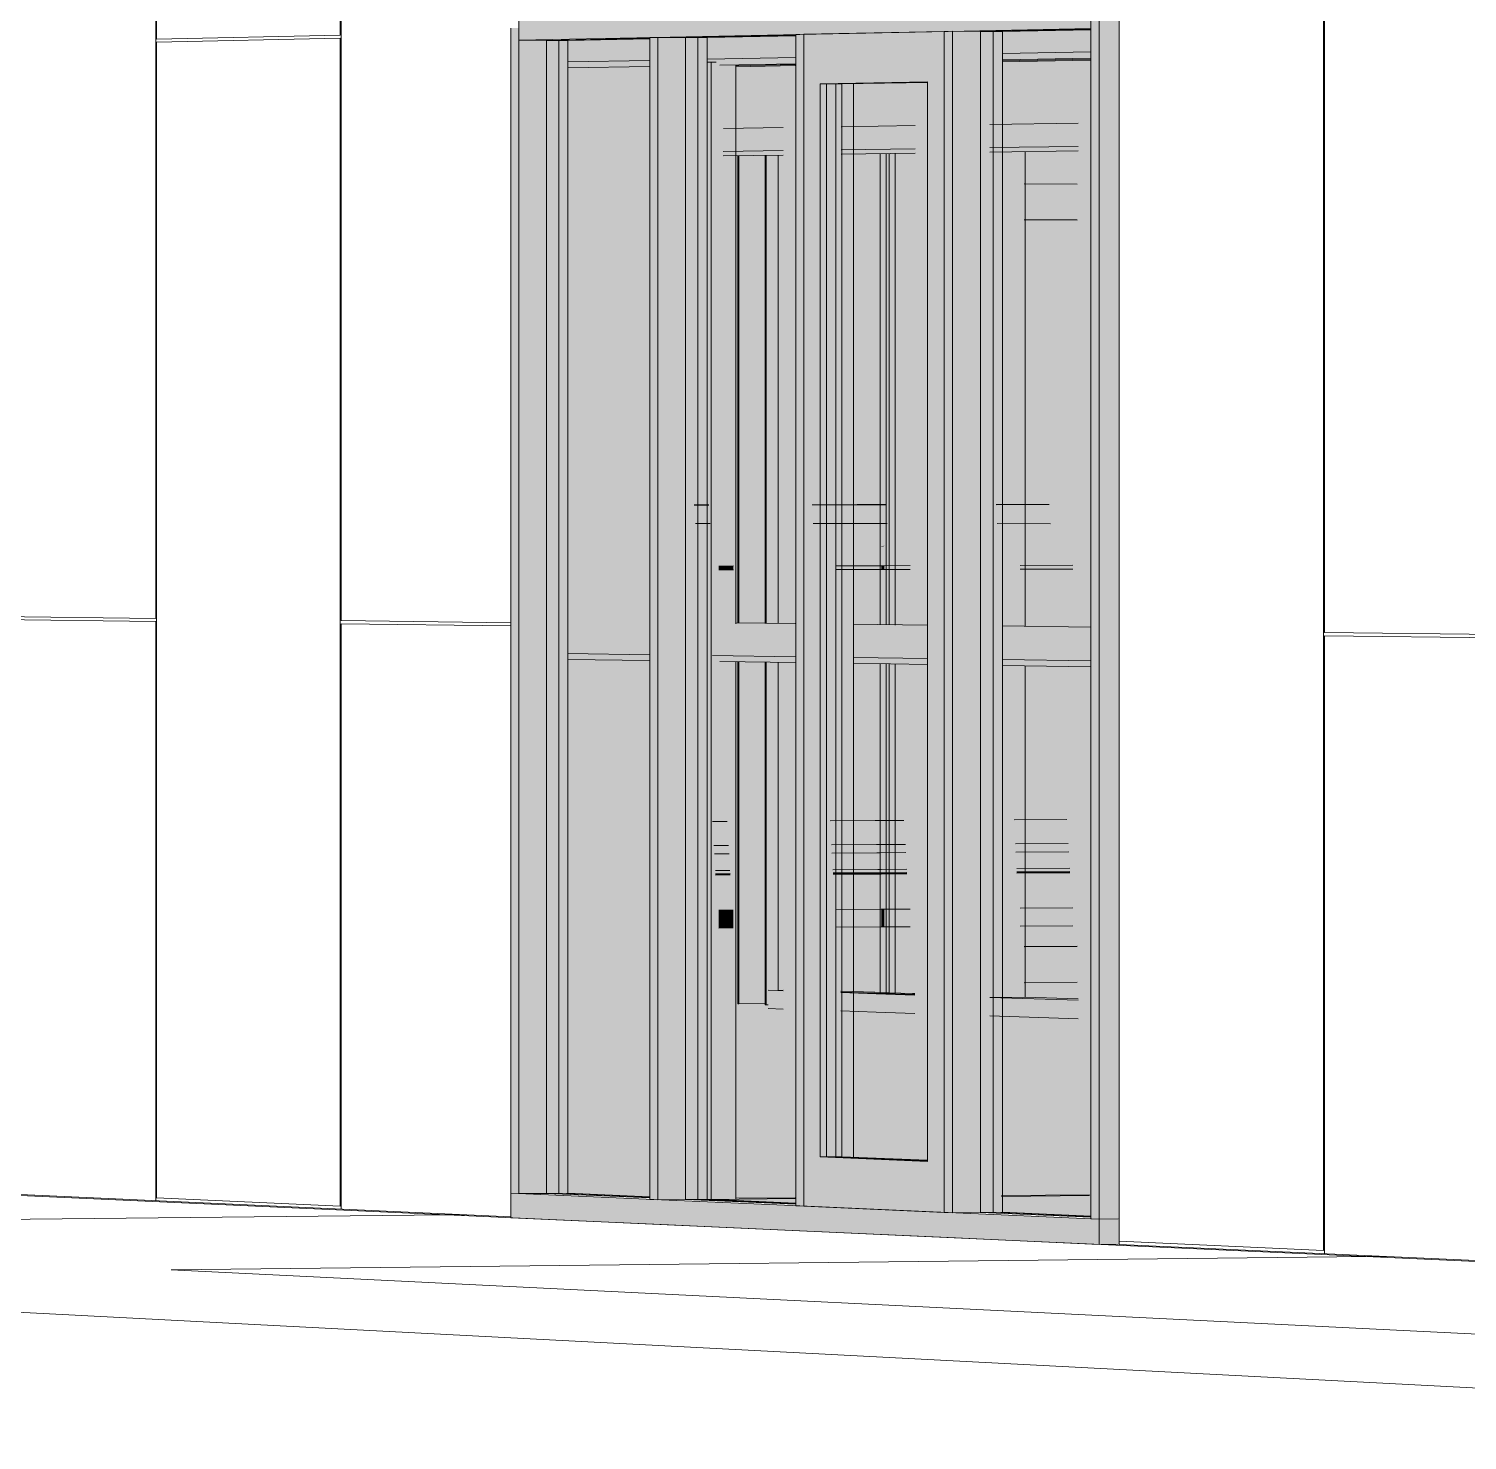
# Model space of a CAD drawing. Header units: inches. Extents: x 31213 to 31218, y -65 to 66.
# Drawn here: x 31214.625 to 31214.66324, y 65.97257 to 66.01009 of the extents above; entities that cross this region are included whole.
import ezdxf

# ---------------------------------------------------------------- set-up
doc = ezdxf.new("R2010")
doc.units = ezdxf.units.IN
doc.header["$MEASUREMENT"] = 0
for name, pattern in [('Center 1_4_', [0.53125, 0.25, -0.09375, 0.09375, -0.09375]), ('Hidden', [0.28125, 0.1875, -0.09375]), ('IMPORT-HIDDEN _3_', [2.109375, 1.40625, -0.703125])]:
    doc.linetypes.add(name, pattern=pattern)
for name, color, linetype, lineweight in [('A-DETL', 90, 'Continuous', 9), ('A-DOOR', 31, 'Continuous', 13), ('A-GLAZ-CURT', 52, 'Continuous', 9), ('A-GLAZ-CWMG', 51, 'Continuous', 9), ('A-PROP-SBCK', 71, 'Hidden', 50), ('A-WALL-PATT', 111, 'Continuous', 13), ('BMP', 80, 'Continuous', 9), ('C-BLDG-PADS', 91, 'Continuous', 9), ('C-TOPO', 7, 'Continuous', 9), ('Conc', 7, 'Continuous', 9), ('CONT-EX2', 240, 'IMPORT-HIDDEN _3_', 9), ('EOP-PR', 4, 'Continuous', 9), ('L-SITE-WALL', 31, 'Continuous', 13), ('PROP', 3, 'Center 1_4_', 9), ('S-BEAM', 12, 'Continuous', 9), ('S-COLS', 52, 'Continuous', 9)]:
    doc.layers.add(name, color=color, linetype=linetype, lineweight=lineweight)

# ---------------------------------------------------------------- blocks, each defined once
blk = doc.blocks.new('FP_42-Looking North West')
at = {"layer": 'A-WALL-PATT', "lineweight": 9}
for p, q in [((-3323.252429, 65.994415), (-3323.252429, 66.024799)), ((-3323.252404, 66.009814), (-3323.252404, 66.0248)), ((-3323.247528, 66.009917), (-3323.247528, 66.02506)), ((-3323.247503, 65.994356), (-3323.247503, 66.025061)), ((-3323.247528, 66.009917), (-3323.252404, 66.009814)), ((-3323.247528, 66.009837), (-3323.252404, 66.009735)), ((-3323.247528, 65.978794), (-3323.247528, 66.009837)), ((-3323.252404, 65.979015), (-3323.252404, 66.009735)), ((-3323.252429, 65.994415), (-3323.257204, 65.994472)), ((-3323.257204, 65.994393), (-3323.252429, 65.994335)), ((-3323.252429, 65.978936), (-3323.252429, 65.994335)), ((-3323.242987, 65.994301), (-3323.247503, 65.994356)), ((-3323.247503, 65.994275), (-3323.242987, 65.99422)), ((-3323.247503, 65.978713), (-3323.247503, 65.994275)), ((-3323.252404, 65.979015), (-3323.247528, 65.978794))]:
    blk.add_line(p, q, dxfattribs=at)
blk = doc.blocks.new('FP_43-Looking North West')
at = {"layer": 'A-WALL-PATT', "lineweight": 9}
for p, q in [((-3323.22136, 65.994042), (-3323.22136, 66.026456)), ((-3323.221388, 65.977614), (-3323.221388, 66.010384)), ((-3323.215807, 65.993975), (-3323.22136, 65.994042)), ((-3323.22136, 65.993956), (-3323.215807, 65.993889)), ((-3323.22136, 65.977528), (-3323.22136, 65.993956)), ((-3323.226818, 65.97786), (-3323.221388, 65.977614))]:
    blk.add_line(p, q, dxfattribs=at)

msp = doc.modelspace()

# ---------------------------------------------------------------- hatches: boundary and pattern name
at = {"layer": 'A-DOOR'}
h = msp.add_hatch(color=256, dxfattribs=at)
h.paths.add_polyline_path([(31214.649333, 65.978626), (31214.649333, 66.010019), (31214.645604, 66.009942), (31214.645604, 65.97879), (31214.646414, 65.978755)], flags=0)
h.paths.add_polyline_path([(31214.648894, 65.97998), (31214.646038, 65.980098), (31214.646038, 66.008624), (31214.648894, 66.008675), (31214.648894, 65.981243)], flags=0)
at = {"layer": 'A-DOOR', "transparency": 33554496}
msp.add_hatch(color=256, dxfattribs=at).paths.add_polyline_path([(31214.648893, 65.979989), (31214.648892, 66.008672), (31214.646203, 66.008624), (31214.646203, 65.9801), (31214.648891, 65.979989)], flags=0)
at = {"layer": 'A-DOOR'}
for points in [[(31214.646038, 65.980098), (31214.646203, 65.980104), (31214.646203, 66.008624), (31214.646038, 66.008622), (31214.646038, 65.980104)], [(31214.646203, 65.9801), (31214.646615, 65.980104), (31214.646615, 66.008622), (31214.646203, 66.008622), (31214.646203, 65.980104)]]:
    msp.add_hatch(color=256, dxfattribs=at).paths.add_polyline_path(points, flags=0)
h = msp.add_hatch(color=256, dxfattribs=at)
h.paths.add_polyline_path([(31214.651461, 65.98473), (31214.652868, 65.984741), (31214.652868, 65.985695), (31214.651461, 65.985685), (31214.651461, 65.984898)], flags=0)
h.paths.add_polyline_path([(31214.652868, 66.005007), (31214.652868, 66.005961), (31214.651461, 66.005965), (31214.651461, 66.00501)], flags=0)
at = {"layer": 'A-DOOR', "transparency": 33554496}
h = msp.add_hatch(color=256, dxfattribs=at)
h.paths.add_polyline_path([(31214.651461, 65.985686), (31214.652868, 65.985696), (31214.652868, 65.993125), (31214.651461, 65.993145), (31214.651461, 65.9901)], flags=0)
h.paths.add_polyline_path([(31214.652868, 65.99418), (31214.652868, 66.005006), (31214.651461, 66.00501), (31214.651461, 65.994197)], flags=0)
at = {"layer": 'A-GLAZ-CURT', "transparency": 33554458}
for points in [[(31214.641504, 65.979011), (31214.641504, 66.009839), (31214.63876, 66.009782), (31214.63876, 65.979131)], [(31214.645385, 65.97884), (31214.645385, 66.009919), (31214.642457, 66.009858), (31214.642457, 65.978969), (31214.642522, 65.978966)], [(31214.65323, 65.978496), (31214.65323, 66.01008), (31214.6503, 66.01002), (31214.6503, 65.978624), (31214.650368, 65.978621)]]:
    msp.add_hatch(color=256, dxfattribs=at).paths.add_polyline_path(points, flags=0)
h = msp.add_hatch(color=256, dxfattribs=at)
h.paths.add_polyline_path([(31214.647629, 65.98444), (31214.647629, 65.9932), (31214.64659, 65.993215), (31214.64659, 65.984473)], flags=0)
h.paths.add_polyline_path([(31214.645049, 65.984522), (31214.645049, 65.993236), (31214.644918, 65.993238), (31214.644918, 65.984527)], flags=0)
h.paths.add_polyline_path([(31214.647629, 65.994243), (31214.647629, 66.006769), (31214.64659, 66.006754), (31214.64659, 65.994256)], flags=0)
h.paths.add_polyline_path([(31214.645049, 65.994274), (31214.645049, 66.006733), (31214.644918, 66.006731), (31214.644918, 65.994276)], flags=0)
h = msp.add_hatch(color=256, dxfattribs=at)
h.paths.add_polyline_path([(31214.647629, 65.98444), (31214.647871, 65.984443), (31214.647871, 65.993197), (31214.647629, 65.9932), (31214.647629, 65.984443)], flags=0)
h.paths.add_polyline_path([(31214.647871, 65.994241), (31214.647871, 66.006772), (31214.647629, 66.006769), (31214.647629, 65.994243), (31214.647788, 65.994242)], flags=0)
h = msp.add_hatch(color=256, dxfattribs=at)
h.paths.add_polyline_path([(31214.648556, 65.98441), (31214.648556, 65.993187), (31214.647789, 65.993198), (31214.647789, 65.984434)], flags=0)
h.paths.add_polyline_path([(31214.648556, 65.994232), (31214.648556, 66.006782), (31214.647789, 66.006771), (31214.647789, 65.994242)], flags=0)
h = msp.add_hatch(color=256, dxfattribs=at)
h.paths.add_polyline_path([(31214.650548, 65.984346), (31214.650775, 65.98435), (31214.650775, 65.993156), (31214.650548, 65.993159), (31214.650548, 65.98435)], flags=0)
h.paths.add_polyline_path([(31214.650775, 65.994206), (31214.650775, 66.006813), (31214.650548, 66.006782), (31214.650548, 65.994209)], flags=0)
at = {"layer": 'A-GLAZ-CWMG'}
for points in [[(31214.641612, 66.00986), (31214.645496, 66.00994), (31214.645496, 66.010603), (31214.641612, 66.010517)], [(31214.645496, 66.00994), (31214.649443, 66.010021), (31214.649443, 66.010689), (31214.645496, 66.010603)], [(31214.649443, 66.010021), (31214.653232, 66.010099), (31214.653232, 66.010773), (31214.649443, 66.010689)], [(31214.638027, 66.009786), (31214.641612, 66.00986), (31214.641612, 66.010517), (31214.638027, 66.010438)], [(31214.653455, 65.978445), (31214.653455, 66.010441), (31214.653232, 66.010436), (31214.653232, 65.978455)], [(31214.653455, 65.978445), (31214.653985, 65.97845), (31214.653985, 66.010438), (31214.653455, 66.010441), (31214.653455, 65.979537)], [(31214.638027, 65.979124), (31214.638027, 66.010112), (31214.637817, 66.010108), (31214.637817, 65.979133)], [(31214.641719, 65.978961), (31214.641719, 66.009862), (31214.641506, 66.009858), (31214.641506, 65.978971)], [(31214.641719, 65.978967), (31214.642457, 65.978979), (31214.642457, 66.009856), (31214.641719, 66.009853), (31214.641719, 65.978979)], [(31214.642457, 65.978975), (31214.64303, 65.978979), (31214.643017, 66.009855), (31214.642457, 66.009853), (31214.642457, 65.978979)], [(31214.645604, 65.97879), (31214.645604, 66.009942), (31214.645388, 66.009938), (31214.645388, 65.9788)], [(31214.649553, 65.978616), (31214.649553, 66.010024), (31214.649333, 66.010019), (31214.649333, 65.978626)], [(31214.649553, 65.978622), (31214.6503, 65.978635), (31214.6503, 66.010017), (31214.649553, 66.010015), (31214.649553, 65.978635)], [(31214.6503, 65.97863), (31214.650881, 65.978635), (31214.650881, 65.993323), (31214.6508, 65.993324), (31214.6508, 65.994145), (31214.650881, 65.994175), (31214.650881, 66.009432), (31214.6508, 66.00943), (31214.650771, 66.010015), (31214.6503, 66.010015), (31214.6503, 65.978635)], [(31214.638027, 65.979124), (31214.63876, 65.979133), (31214.63876, 66.009782), (31214.638027, 66.00978), (31214.638027, 65.979133)], [(31214.63876, 65.979133), (31214.639331, 65.979137), (31214.639317, 66.00978), (31214.63876, 66.00978), (31214.63876, 65.979535)], [(31214.643137, 65.97897), (31214.643137, 66.009201), (31214.64303, 66.009199), (31214.64303, 65.978975)], [(31214.646924, 65.980091), (31214.646924, 66.008627), (31214.646614, 66.008622), (31214.646614, 65.980103), (31214.64675, 65.980098)], [(31214.643339, 65.986188), (31214.643728, 65.98619), (31214.643728, 65.98666), (31214.643339, 65.986657)], [(31214.643339, 65.986606), (31214.643728, 65.986608), (31214.643728, 65.986647), (31214.643339, 65.986645)], [(31214.643339, 65.986206), (31214.643727, 65.986208), (31214.643727, 65.986487), (31214.643339, 65.986484)], [(31214.647659, 65.986217), (31214.647742, 65.986217), (31214.647742, 65.986686), (31214.647659, 65.986685), (31214.647659, 65.986594)], [(31214.647659, 65.986634), (31214.647742, 65.986634), (31214.647742, 65.986674), (31214.647659, 65.986673)], [(31214.647659, 65.986235), (31214.647742, 65.986235), (31214.647742, 65.986513), (31214.647659, 65.986513)], [(31214.64505, 65.984031), (31214.64505, 65.984515), (31214.644659, 65.984528), (31214.644659, 65.984044)], [(31214.647527, 65.983949), (31214.647527, 65.984436), (31214.64659, 65.984466), (31214.64659, 65.98398)], [(31214.648556, 65.983915), (31214.648556, 65.984402), (31214.647527, 65.984436), (31214.647527, 65.983949)], [(31214.652895, 65.983771), (31214.652895, 65.984263), (31214.650548, 65.984338), (31214.650548, 65.983849)], [(31214.641612, 65.978309), (31214.641612, 65.978966), (31214.637817, 65.979133), (31214.637817, 65.978481)], [(31214.645496, 65.978132), (31214.645496, 65.978795), (31214.641612, 65.978966), (31214.641612, 65.978309), (31214.642024, 65.97829)], [(31214.649443, 65.977953), (31214.649443, 65.978621), (31214.645496, 65.978795), (31214.645496, 65.978132), (31214.646414, 65.978091)], [(31214.653455, 65.977771), (31214.653455, 65.978445), (31214.649443, 65.978621), (31214.649443, 65.977953)], [(31214.653456, 65.977771), (31214.653985, 65.977777), (31214.653985, 65.97845), (31214.653455, 65.978445), (31214.653455, 65.977771)]]:
    msp.add_hatch(color=256, dxfattribs=at).paths.add_polyline_path(points, flags=0)
h = msp.add_hatch(color=256, dxfattribs=at)
h.paths.add_polyline_path([(31214.643137, 65.97897), (31214.643792, 65.978977), (31214.643792, 65.993264), (31214.643366, 65.99327), (31214.643137, 65.993429), (31214.643137, 65.979535)], flags=0)
h.paths.add_polyline_path([(31214.643137, 65.994268), (31214.643792, 65.994269), (31214.643792, 66.009132), (31214.643366, 66.009123), (31214.643276, 66.0092), (31214.643137, 66.009201), (31214.643137, 65.994412)], flags=0)
h = msp.add_hatch(color=256, dxfattribs=at)
h.paths.add_polyline_path([(31214.650548, 65.984343), (31214.651483, 65.98435), (31214.651483, 65.993146), (31214.650548, 65.993159), (31214.650548, 65.98435)], flags=0)
h.paths.add_polyline_path([(31214.651483, 65.994198), (31214.651483, 66.006823), (31214.650548, 66.006782), (31214.650548, 65.994209)], flags=0)
h = msp.add_hatch(color=256, dxfattribs=at)
h.paths.add_polyline_path([(31214.646462, 65.986227), (31214.647659, 65.986235), (31214.647659, 65.986513), (31214.646462, 65.986505)], flags=0)
h.paths.add_polyline_path([(31214.647742, 65.986235), (31214.648425, 65.98624), (31214.648425, 65.986518), (31214.647742, 65.986513)], flags=0)
h.paths.add_polyline_path([(31214.651349, 65.98626), (31214.652756, 65.986269), (31214.652756, 65.986546), (31214.651349, 65.986537)], flags=0)
h = msp.add_hatch(color=256, dxfattribs=at)
h.paths.add_polyline_path([(31214.646463, 65.986209), (31214.647659, 65.986217), (31214.647659, 65.986685), (31214.646463, 65.986678), (31214.646463, 65.986594)], flags=0)
h.paths.add_polyline_path([(31214.647742, 65.986217), (31214.648425, 65.986222), (31214.648425, 65.98669), (31214.647742, 65.986686), (31214.647742, 65.986594)], flags=0)
h.paths.add_polyline_path([(31214.651349, 65.986242), (31214.652756, 65.986251), (31214.652756, 65.986718), (31214.651349, 65.986709), (31214.651349, 65.986594)], flags=0)
h = msp.add_hatch(color=256, dxfattribs=at)
h.paths.add_polyline_path([(31214.646463, 65.986626), (31214.647659, 65.986634), (31214.647659, 65.986673), (31214.646463, 65.986665)], flags=0)
h.paths.add_polyline_path([(31214.647742, 65.986634), (31214.648425, 65.986639), (31214.648425, 65.986678), (31214.647742, 65.986674)], flags=0)
h.paths.add_polyline_path([(31214.651349, 65.986658), (31214.652756, 65.986667), (31214.652756, 65.986706), (31214.651349, 65.986697)], flags=0)
h = msp.add_hatch(color=256, dxfattribs=at)
h.paths.add_polyline_path([(31214.653196, 65.978526), (31214.653196, 65.979073), (31214.650857, 65.979049), (31214.650857, 65.978629), (31214.651062, 65.97862)], flags=0)
h.paths.add_polyline_path([(31214.645376, 65.978871), (31214.645376, 65.978993), (31214.643229, 65.978966)], flags=0)
at = {"layer": 'L-SITE-WALL'}
h = msp.add_hatch(color=256, dxfattribs=at)
h.paths.add_polyline_path([(31214.643463, 66.007437), (31214.645052, 66.007461), (31214.645052, 66.009117), (31214.643463, 66.009087)], flags=0)
h.paths.add_polyline_path([(31214.650551, 66.007547), (31214.652898, 66.007583), (31214.652898, 66.009265), (31214.650551, 66.009221)], flags=0)
h.paths.add_polyline_path([(31214.77333, 66.009449), (31214.773915, 66.009458), (31214.773915, 66.011557), (31214.77333, 66.011546)], flags=0)
h.paths.add_polyline_path([(31214.643321, 66.010571), (31214.645052, 66.010614), (31214.645052, 66.017609), (31214.643321, 66.017552), (31214.643321, 66.010606)], flags=0)
h.paths.add_polyline_path([(31214.77333, 66.013436), (31214.773915, 66.013449), (31214.773915, 66.030686), (31214.77333, 66.030657), (31214.77333, 66.013443)], flags=0)
h.paths.add_polyline_path([(31215.077366, 66.045526), (31215.079336, 66.045574), (31215.079336, 66.046041), (31215.077366, 66.045942)], flags=0)
h = msp.add_hatch(color=256, dxfattribs=at)
h.paths.add_polyline_path([(31214.641494, 65.979041), (31214.641494, 65.993296), (31214.63933, 65.993321), (31214.63933, 65.979137), (31214.63942, 65.979133)], flags=0)
h.paths.add_polyline_path([(31214.63933, 65.994317), (31214.641494, 65.994334), (31214.641494, 66.009088), (31214.63933, 66.00904), (31214.63933, 65.994352)], flags=0)
h.paths.add_polyline_path([(31214.63933, 66.010467), (31214.641494, 66.010535), (31214.641494, 66.025134), (31214.63933, 66.025008), (31214.63933, 66.010511)], flags=0)
msp.add_hatch(color=256, dxfattribs=at).paths.add_polyline_path([(31214.646593, 66.007485), (31214.648559, 66.007516), (31214.648555, 66.00867), (31214.646593, 66.008629)], flags=0)
at = {"layer": 'S-BEAM'}
h = msp.add_hatch(color=256, dxfattribs=at)
h.paths.add_polyline_path([(31214.493379, 66.006384), (31214.494138, 66.006398), (31214.494138, 66.006795), (31214.493379, 66.006779)], flags=0)
h.paths.add_polyline_path([(31214.495216, 66.006419), (31214.495991, 66.006434), (31214.495991, 66.006833), (31214.495216, 66.006816)], flags=0)
h.paths.add_polyline_path([(31214.498954, 66.006491), (31214.499759, 66.006507), (31214.499759, 66.006911), (31214.498954, 66.006893)], flags=0)
h.paths.add_polyline_path([(31214.500855, 66.006528), (31214.501675, 66.006544), (31214.501675, 66.00695), (31214.500855, 66.006932)], flags=0)
h.paths.add_polyline_path([(31214.502777, 66.006565), (31214.503613, 66.006582), (31214.503613, 66.00699), (31214.502777, 66.006972)], flags=0)
h.paths.add_polyline_path([(31214.504721, 66.006603), (31214.505574, 66.00662), (31214.505574, 66.00703), (31214.504721, 66.007012)], flags=0)
h.paths.add_polyline_path([(31214.506688, 66.006641), (31214.507557, 66.006658), (31214.507557, 66.007071), (31214.506688, 66.007052)], flags=0)
h.paths.add_polyline_path([(31214.508677, 66.00668), (31214.509564, 66.006697), (31214.509564, 66.007112), (31214.508677, 66.007093)], flags=0)
h.paths.add_polyline_path([(31214.51069, 66.006719), (31214.51153, 66.006735), (31214.51153, 66.007153), (31214.51069, 66.007134)], flags=0)
h.paths.add_polyline_path([(31214.533895, 66.007168), (31214.535341, 66.007196), (31214.535341, 66.007642), (31214.533895, 66.007612), (31214.533895, 66.007324)], flags=0)
h.paths.add_polyline_path([(31214.59057, 66.008264), (31214.591938, 66.008291), (31214.591938, 66.008806), (31214.59057, 66.008777)], flags=0)
h.paths.add_polyline_path([(31214.63933, 66.009208), (31214.641502, 66.00925), (31214.641502, 66.009824), (31214.63933, 66.00978)], flags=0)
h.paths.add_polyline_path([(31214.64303, 66.00928), (31214.645383, 66.009325), (31214.645383, 66.009904), (31214.64303, 66.009853)], flags=0)
h.paths.add_polyline_path([(31214.650881, 66.009432), (31214.653228, 66.009477), (31214.653228, 66.010065), (31214.650881, 66.010015)], flags=0)
h.paths.add_polyline_path([(31214.770544, 66.011748), (31214.774192, 66.011818), (31214.774192, 66.012552), (31214.770544, 66.012477)], flags=0)
h.paths.add_polyline_path([(31214.92604, 66.014757), (31214.93248, 66.014882), (31214.93248, 66.015805), (31214.92604, 66.015673)], flags=0)
h.paths.add_polyline_path([(31214.977693, 66.015757), (31214.986117, 66.01592), (31214.986117, 66.016908), (31214.977693, 66.016734), (31214.977693, 66.015887)], flags=0)
h.paths.add_polyline_path([(31215.01215, 66.016423), (31215.021816, 66.01661), (31215.021816, 66.017641), (31215.01215, 66.017436)], flags=0)
h.paths.add_polyline_path([(31215.024421, 66.016661), (31215.034414, 66.016854), (31215.034414, 66.0179), (31215.024421, 66.017688)], flags=0)
h.paths.add_polyline_path([(31215.037053, 66.016905), (31215.047388, 66.017105), (31215.047388, 66.018167), (31215.037053, 66.017947)], flags=0)
h.paths.add_polyline_path([(31215.050061, 66.017157), (31215.060754, 66.017364), (31215.060754, 66.018442), (31215.050061, 66.018214)], flags=0)
h.paths.add_polyline_path([(31215.063463, 66.017417), (31215.074531, 66.017631), (31215.074531, 66.018725), (31215.063463, 66.01849)], flags=0)
h = msp.add_hatch(color=256, dxfattribs=at)
h.paths.add_polyline_path([(31214.493378, 66.006272), (31214.494138, 66.006286), (31214.494138, 66.006398), (31214.493379, 66.006384)], flags=0)
h.paths.add_polyline_path([(31214.495216, 66.006306), (31214.49599, 66.006321), (31214.495991, 66.006434), (31214.495216, 66.006419)], flags=0)
h.paths.add_polyline_path([(31214.498953, 66.006378), (31214.499758, 66.006393), (31214.499759, 66.006507), (31214.498954, 66.006491)], flags=0)
h.paths.add_polyline_path([(31214.500854, 66.006414), (31214.501675, 66.006429), (31214.501675, 66.006544), (31214.500855, 66.006528)], flags=0)
h.paths.add_polyline_path([(31214.502776, 66.00645), (31214.503613, 66.006466), (31214.503613, 66.006582), (31214.502777, 66.006565)], flags=0)
h.paths.add_polyline_path([(31214.50472, 66.006487), (31214.505573, 66.006503), (31214.505574, 66.00662), (31214.504721, 66.006603)], flags=0)
h.paths.add_polyline_path([(31214.506687, 66.006525), (31214.507557, 66.006541), (31214.507557, 66.006658), (31214.506688, 66.006641)], flags=0)
h.paths.add_polyline_path([(31214.508677, 66.006562), (31214.509563, 66.006579), (31214.509564, 66.006697), (31214.508677, 66.00668)], flags=0)
h.paths.add_polyline_path([(31214.510689, 66.006601), (31214.51153, 66.006617), (31214.51153, 66.006735), (31214.51069, 66.006719)], flags=0)
h.paths.add_polyline_path([(31214.533938, 66.007043), (31214.53534, 66.007069), (31214.535341, 66.007196), (31214.533785, 66.007166)], flags=0)
h.paths.add_polyline_path([(31214.59057, 66.00812), (31214.591938, 66.008146), (31214.591938, 66.008291), (31214.59057, 66.008264)], flags=0)
h.paths.add_polyline_path([(31214.63933, 66.009047), (31214.641501, 66.009088), (31214.641502, 66.00925), (31214.63933, 66.009208)], flags=0)
h.paths.add_polyline_path([(31214.64326, 66.009121), (31214.645383, 66.009162), (31214.645383, 66.009325), (31214.64303, 66.00928), (31214.64303, 66.009199), (31214.643166, 66.009201)], flags=0)
h.paths.add_polyline_path([(31214.65088, 66.009266), (31214.653227, 66.009311), (31214.653228, 66.009477), (31214.650881, 66.009432)], flags=0)
h.paths.add_polyline_path([(31214.770543, 66.011542), (31214.774192, 66.011611), (31214.774192, 66.011818), (31214.770544, 66.011748)], flags=0)
h.paths.add_polyline_path([(31214.926039, 66.014498), (31214.93248, 66.014621), (31214.93248, 66.014882), (31214.92604, 66.014757)], flags=0)
h.paths.add_polyline_path([(31214.977693, 66.01548), (31214.986117, 66.01564), (31214.986117, 66.01592), (31214.977693, 66.015757)], flags=0)
h.paths.add_polyline_path([(31215.01215, 66.016135), (31215.021816, 66.016319), (31215.021816, 66.01661), (31215.01215, 66.016423)], flags=0)
h.paths.add_polyline_path([(31215.025101, 66.016382), (31215.034414, 66.016559), (31215.034414, 66.016854), (31215.024825, 66.016669)], flags=0)
h.paths.add_polyline_path([(31215.037053, 66.016609), (31215.047388, 66.016805), (31215.047388, 66.017105), (31215.037053, 66.016905)], flags=0)
h.paths.add_polyline_path([(31215.050062, 66.016856), (31215.060754, 66.01706), (31215.060754, 66.017364), (31215.050061, 66.017157)], flags=0)
h.paths.add_polyline_path([(31215.063463, 66.017111), (31215.074531, 66.017321), (31215.074531, 66.017631), (31215.063463, 66.017417)], flags=0)
h = msp.add_hatch(color=256, dxfattribs=at)
h.paths.add_polyline_path([(31214.643462, 66.007402), (31214.645052, 66.007458), (31214.645052, 66.00746), (31214.643462, 66.007433), (31214.643462, 66.007402)], flags=0)
h.paths.add_polyline_path([(31214.65055, 66.007511), (31214.652898, 66.007549), (31214.652898, 66.00758), (31214.65055, 66.007512)], flags=0)
h.paths.add_polyline_path([(31214.773329, 66.009405), (31214.773915, 66.009432), (31214.773915, 66.009454), (31214.773329, 66.009423)], flags=0)
h = msp.add_hatch(color=256, dxfattribs=at)
h.paths.add_polyline_path([(31214.643462, 66.006829), (31214.645052, 66.006852), (31214.645052, 66.007426), (31214.643462, 66.007389), (31214.643462, 66.007325)], flags=0)
h.paths.add_polyline_path([(31214.65055, 66.00693), (31214.652898, 66.006964), (31214.652898, 66.007547), (31214.65055, 66.007511), (31214.65055, 66.007325)], flags=0)
h.paths.add_polyline_path([(31214.773329, 66.008677), (31214.773915, 66.008686), (31214.773915, 66.009414), (31214.773329, 66.009405)], flags=0)
h = msp.add_hatch(color=256, dxfattribs=at)
h.paths.add_polyline_path([(31214.643462, 66.00671), (31214.645051, 66.006733), (31214.645052, 66.006852), (31214.643462, 66.006829)], flags=0)
h.paths.add_polyline_path([(31214.65055, 66.00681), (31214.652897, 66.006842), (31214.652898, 66.006964), (31214.65055, 66.00693)], flags=0)
h.paths.add_polyline_path([(31214.773329, 66.008526), (31214.773915, 66.008535), (31214.773915, 66.008686), (31214.773329, 66.008677)], flags=0)
for points in [[(31214.646592, 66.00745), (31214.648559, 66.007512), (31214.648559, 66.007513), (31214.646592, 66.007482), (31214.646592, 66.007451)], [(31214.646592, 66.006874), (31214.648559, 66.006902), (31214.648559, 66.00748), (31214.646592, 66.00745), (31214.646592, 66.007325)], [(31214.646592, 66.006754), (31214.648558, 66.006782), (31214.648559, 66.006902), (31214.646592, 66.006874)], [(31214.647661, 65.996312), (31214.647743, 65.99634), (31214.647743, 65.996352), (31214.647661, 65.996324)], [(31214.647661, 65.995817), (31214.647743, 65.995817), (31214.647743, 65.996312), (31214.647661, 65.996312)], [(31214.64334, 65.995708), (31214.643729, 65.995709), (31214.643729, 65.995809), (31214.64334, 65.995808)], [(31214.647661, 65.995717), (31214.647743, 65.995717), (31214.647743, 65.995817), (31214.647661, 65.995817)], [(31214.64889, 65.994137), (31214.648889, 65.9942), (31214.646924, 65.994192), (31214.646924, 65.994161), (31214.646965, 65.99416)], [(31214.64889, 65.99335), (31214.64889, 65.994137), (31214.646924, 65.994161), (31214.646924, 65.993377)], [(31214.648889, 65.993193), (31214.64889, 65.99335), (31214.646924, 65.993377), (31214.646923, 65.993221), (31214.647154, 65.993217)]]:
    msp.add_hatch(color=256, dxfattribs=at).paths.add_polyline_path(points, flags=0)
h = msp.add_hatch(color=256, dxfattribs=at)
h.paths.add_polyline_path([(31214.653228, 65.994085), (31214.653227, 65.994148), (31214.650799, 65.994145), (31214.650799, 65.994114)], flags=0)
h.paths.add_polyline_path([(31214.645383, 65.994179), (31214.645383, 65.994242), (31214.643137, 65.994237), (31214.643137, 65.994207), (31214.644214, 65.994194)], flags=0)
h.paths.add_polyline_path([(31214.641502, 65.994226), (31214.641501, 65.994289), (31214.63933, 65.994283), (31214.63933, 65.994253), (31214.639371, 65.994252)], flags=0)
h.paths.add_polyline_path([(31214.591938, 65.994825), (31214.591938, 65.994881), (31214.59057, 65.994869), (31214.59057, 65.994842), (31214.590608, 65.994841)], flags=0)
h.paths.add_polyline_path([(31214.535341, 65.995509), (31214.535341, 65.995557), (31214.533792, 65.995551), (31214.533785, 65.995527), (31214.534382, 65.99552)], flags=0)
h.paths.add_polyline_path([(31214.51153, 65.995796), (31214.51153, 65.995842), (31214.51069, 65.995829), (31214.510721, 65.995806)], flags=0)
h.paths.add_polyline_path([(31214.509564, 65.99582), (31214.509563, 65.995865), (31214.508677, 65.995853), (31214.508709, 65.99583)], flags=0)
h.paths.add_polyline_path([(31214.507557, 65.995844), (31214.507557, 65.995889), (31214.506688, 65.995877), (31214.506719, 65.995854)], flags=0)
h.paths.add_polyline_path([(31214.505574, 65.995868), (31214.505574, 65.995913), (31214.504721, 65.995901), (31214.504752, 65.995878)], flags=0)
h.paths.add_polyline_path([(31214.503613, 65.995892), (31214.503613, 65.995936), (31214.502777, 65.995924), (31214.502808, 65.995902)], flags=0)
h.paths.add_polyline_path([(31214.501675, 65.995915), (31214.501675, 65.995959), (31214.500855, 65.995947), (31214.500885, 65.995925), (31214.501399, 65.995919)], flags=0)
h.paths.add_polyline_path([(31214.499759, 65.995939), (31214.499759, 65.995982), (31214.498954, 65.99597), (31214.498985, 65.995948)], flags=0)
h.paths.add_polyline_path([(31214.495991, 65.995984), (31214.495991, 65.996027), (31214.495216, 65.996015), (31214.495247, 65.995993)], flags=0)
h.paths.add_polyline_path([(31214.494138, 65.996006), (31214.494138, 65.99605), (31214.493379, 65.996037), (31214.493409, 65.996015)], flags=0)
h = msp.add_hatch(color=256, dxfattribs=at)
h.paths.add_polyline_path([(31214.498925, 65.996045), (31214.499727, 65.996076), (31214.499727, 65.996088), (31214.498925, 65.996065), (31214.498925, 65.996045)], flags=0)
h.paths.add_polyline_path([(31214.500818, 65.996048), (31214.501635, 65.99608), (31214.501635, 65.996092), (31214.500818, 65.996065), (31214.500818, 65.996049)], flags=0)
h.paths.add_polyline_path([(31214.502733, 65.996052), (31214.503566, 65.996083), (31214.503566, 65.996095), (31214.502733, 65.996065), (31214.502733, 65.996052)], flags=0)
h.paths.add_polyline_path([(31214.495974, 65.996053), (31214.495974, 65.996082), (31214.495203, 65.996062)], flags=0)
h.paths.add_polyline_path([(31214.504669, 65.996055), (31214.505518, 65.996087), (31214.505518, 65.996099), (31214.504669, 65.996071), (31214.504669, 65.996056)], flags=0)
h.paths.add_polyline_path([(31214.506628, 65.996059), (31214.507494, 65.99609), (31214.507494, 65.996102), (31214.506628, 65.996071), (31214.506628, 65.99606)], flags=0)
h.paths.add_polyline_path([(31214.508609, 65.996062), (31214.509492, 65.996094), (31214.509492, 65.996106), (31214.508609, 65.996074), (31214.508609, 65.996063)], flags=0)
h.paths.add_polyline_path([(31214.510614, 65.996066), (31214.511451, 65.996097), (31214.511451, 65.996109), (31214.510614, 65.996095), (31214.510614, 65.996067)], flags=0)
h.paths.add_polyline_path([(31214.64334, 65.996304), (31214.643729, 65.996333), (31214.643729, 65.996345), (31214.64334, 65.996316)], flags=0)
h = msp.add_hatch(color=256, dxfattribs=at)
h.paths.add_polyline_path([(31214.64334, 65.995808), (31214.643729, 65.995809), (31214.643729, 65.996305), (31214.64334, 65.996304)], flags=0)
h.paths.add_polyline_path([(31214.511451, 65.995868), (31214.511451, 65.996067), (31214.510614, 65.996041), (31214.510614, 65.995878)], flags=0)
h.paths.add_polyline_path([(31214.509492, 65.995891), (31214.509492, 65.996064), (31214.508609, 65.996032), (31214.508609, 65.995902)], flags=0)
h.paths.add_polyline_path([(31214.507494, 65.995915), (31214.507494, 65.99606), (31214.506628, 65.996028), (31214.506628, 65.995925)], flags=0)
h.paths.add_polyline_path([(31214.505518, 65.995939), (31214.505518, 65.996057), (31214.504669, 65.996028), (31214.504669, 65.995949)], flags=0)
h.paths.add_polyline_path([(31214.503566, 65.995962), (31214.503566, 65.996053), (31214.502733, 65.996028), (31214.502733, 65.995972)], flags=0)
h.paths.add_polyline_path([(31214.501635, 65.995985), (31214.501635, 65.99605), (31214.500818, 65.996028), (31214.500818, 65.995995), (31214.501361, 65.995988)], flags=0)
h.paths.add_polyline_path([(31214.499727, 65.996008), (31214.499727, 65.996046), (31214.498925, 65.996017)], flags=0)
h = msp.add_hatch(color=256, dxfattribs=at)
h.paths.add_polyline_path([(31214.646464, 65.99631), (31214.647661, 65.99634), (31214.647661, 65.996352), (31214.646464, 65.996322)], flags=0)
h.paths.add_polyline_path([(31214.647743, 65.996312), (31214.648426, 65.996341), (31214.648426, 65.996353), (31214.647743, 65.996324)], flags=0)
h.paths.add_polyline_path([(31214.65135, 65.996319), (31214.652757, 65.996349), (31214.652757, 65.996361), (31214.65135, 65.996331)], flags=0)
h = msp.add_hatch(color=256, dxfattribs=at)
h.paths.add_polyline_path([(31214.646464, 65.995815), (31214.647661, 65.995817), (31214.647661, 65.996312), (31214.646464, 65.99631)], flags=0)
h.paths.add_polyline_path([(31214.647743, 65.995817), (31214.648426, 65.995819), (31214.648426, 65.996314), (31214.647743, 65.996312)], flags=0)
h.paths.add_polyline_path([(31214.65135, 65.995825), (31214.652757, 65.995828), (31214.652757, 65.996321), (31214.65135, 65.996319), (31214.65135, 65.996028)], flags=0)
h = msp.add_hatch(color=256, dxfattribs=at)
h.paths.add_polyline_path([(31214.653228, 65.993291), (31214.653228, 65.994085), (31214.650881, 65.994113), (31214.650881, 65.993323)], flags=0)
h.paths.add_polyline_path([(31214.645383, 65.993398), (31214.645383, 65.994179), (31214.64303, 65.994208), (31214.64303, 65.99343), (31214.644214, 65.993414)], flags=0)
h.paths.add_polyline_path([(31214.641502, 65.993451), (31214.641502, 65.994226), (31214.63933, 65.994253), (31214.63933, 65.993481)], flags=0)
h.paths.add_polyline_path([(31214.591938, 65.99413), (31214.591938, 65.994825), (31214.59057, 65.994842), (31214.59057, 65.994149)], flags=0)
h.paths.add_polyline_path([(31214.535341, 65.994906), (31214.535341, 65.995509), (31214.533895, 65.995526), (31214.533895, 65.994926), (31214.534382, 65.994919)], flags=0)
h.paths.add_polyline_path([(31214.51153, 65.995232), (31214.51153, 65.995796), (31214.51069, 65.995806), (31214.51069, 65.995244)], flags=0)
h.paths.add_polyline_path([(31214.509564, 65.995259), (31214.509564, 65.99582), (31214.508677, 65.995831), (31214.508677, 65.995271)], flags=0)
h.paths.add_polyline_path([(31214.507557, 65.995286), (31214.507557, 65.995844), (31214.506688, 65.995855), (31214.506688, 65.995298)], flags=0)
h.paths.add_polyline_path([(31214.505574, 65.995314), (31214.505574, 65.995868), (31214.504721, 65.995879), (31214.504721, 65.995325)], flags=0)
h.paths.add_polyline_path([(31214.503613, 65.99534), (31214.503613, 65.995892), (31214.502777, 65.995902), (31214.502777, 65.995352)], flags=0)
h.paths.add_polyline_path([(31214.501675, 65.995367), (31214.501675, 65.995915), (31214.500855, 65.995925), (31214.500855, 65.995378), (31214.501399, 65.995371)], flags=0)
h.paths.add_polyline_path([(31214.499759, 65.995393), (31214.499759, 65.995939), (31214.498954, 65.995948), (31214.498954, 65.995404)], flags=0)
h.paths.add_polyline_path([(31214.495991, 65.995445), (31214.495991, 65.995984), (31214.495216, 65.995993), (31214.495216, 65.995456)], flags=0)
h.paths.add_polyline_path([(31214.494138, 65.99547), (31214.494138, 65.996006), (31214.493379, 65.996016), (31214.493379, 65.995481)], flags=0)
h = msp.add_hatch(color=256, dxfattribs=at)
h.paths.add_polyline_path([(31214.646464, 65.995714), (31214.647661, 65.995717), (31214.647661, 65.995817), (31214.646464, 65.995815)], flags=0)
h.paths.add_polyline_path([(31214.647743, 65.995717), (31214.648426, 65.995718), (31214.648426, 65.995819), (31214.647743, 65.995817)], flags=0)
h.paths.add_polyline_path([(31214.65135, 65.995724), (31214.652757, 65.995727), (31214.652757, 65.995828), (31214.65135, 65.995825)], flags=0)
h = msp.add_hatch(color=256, dxfattribs=at)
h.paths.add_polyline_path([(31214.653227, 65.993132), (31214.653228, 65.993291), (31214.650881, 65.993323), (31214.65088, 65.993165), (31214.651113, 65.993162)], flags=0)
h.paths.add_polyline_path([(31214.645383, 65.993242), (31214.645383, 65.993398), (31214.643137, 65.993429), (31214.643137, 65.993375), (31214.64326, 65.993272), (31214.644214, 65.993259)], flags=0)
h.paths.add_polyline_path([(31214.641501, 65.993297), (31214.641502, 65.993451), (31214.63933, 65.993481), (31214.63933, 65.993327), (31214.639558, 65.993324)], flags=0)
h.paths.add_polyline_path([(31214.591938, 65.993992), (31214.591938, 65.99413), (31214.59057, 65.994149), (31214.59057, 65.994011), (31214.59078, 65.994008)], flags=0)
h.paths.add_polyline_path([(31214.53534, 65.994785), (31214.535341, 65.994906), (31214.533785, 65.994927), (31214.533938, 65.994805), (31214.534381, 65.994799)], flags=0)
h.paths.add_polyline_path([(31214.51153, 65.995119), (31214.51153, 65.995232), (31214.51069, 65.995244), (31214.510689, 65.995131), (31214.510867, 65.995129)], flags=0)
h.paths.add_polyline_path([(31214.509563, 65.995147), (31214.509564, 65.995259), (31214.508677, 65.995271), (31214.508677, 65.995159), (31214.508853, 65.995157)], flags=0)
h.paths.add_polyline_path([(31214.507557, 65.995175), (31214.507557, 65.995286), (31214.506688, 65.995298), (31214.506687, 65.995187), (31214.506863, 65.995185)], flags=0)
h.paths.add_polyline_path([(31214.505573, 65.995203), (31214.505574, 65.995314), (31214.504721, 65.995325), (31214.50472, 65.995215), (31214.504895, 65.995212)], flags=0)
h.paths.add_polyline_path([(31214.503613, 65.99523), (31214.503613, 65.99534), (31214.502777, 65.995352), (31214.502776, 65.995242), (31214.50295, 65.99524)], flags=0)
h.paths.add_polyline_path([(31214.501675, 65.995258), (31214.501675, 65.995367), (31214.500855, 65.995378), (31214.500854, 65.995269), (31214.501399, 65.995262)], flags=0)
h.paths.add_polyline_path([(31214.499758, 65.995285), (31214.499759, 65.995393), (31214.498954, 65.995404), (31214.498953, 65.995296), (31214.499126, 65.995293)], flags=0)
h.paths.add_polyline_path([(31214.49599, 65.995337), (31214.495991, 65.995445), (31214.495216, 65.995456), (31214.495216, 65.995348), (31214.495386, 65.995346)], flags=0)
h.paths.add_polyline_path([(31214.494138, 65.995363), (31214.494138, 65.99547), (31214.493379, 65.995481), (31214.493378, 65.995374), (31214.493548, 65.995372)], flags=0)
at = {"layer": 'S-COLS'}
h = msp.add_hatch(color=256, dxfattribs=at)
h.paths.add_polyline_path([(31214.643878, 65.984168), (31214.643875, 65.993253), (31214.643844, 65.993253), (31214.643875, 65.984168)], flags=0)
h.paths.add_polyline_path([(31214.643878, 65.994288), (31214.643875, 66.006716), (31214.643844, 66.006716), (31214.643875, 65.994288)], flags=0)
h = msp.add_hatch(color=256, dxfattribs=at)
h.paths.add_polyline_path([(31214.643878, 65.984168), (31214.644569, 65.984174), (31214.644569, 65.993243), (31214.643878, 65.993252), (31214.643878, 65.985794)], flags=0)
h.paths.add_polyline_path([(31214.644569, 65.99428), (31214.644569, 66.006726), (31214.643878, 66.006717), (31214.643878, 65.994288)], flags=0)
h = msp.add_hatch(color=256, dxfattribs=at)
h.paths.add_polyline_path([(31214.644605, 65.984144), (31214.644605, 65.993242), (31214.644571, 65.993243), (31214.644571, 65.984145)], flags=0)
h.paths.add_polyline_path([(31214.644605, 65.994279), (31214.644605, 66.006727), (31214.644571, 66.006726), (31214.644571, 65.99428)], flags=0)
h = msp.add_hatch(color=256, dxfattribs=at)
h.paths.add_polyline_path([(31214.644605, 65.984144), (31214.644653, 65.984145), (31214.644653, 65.984528), (31214.644912, 65.984535), (31214.644912, 65.993238), (31214.644605, 65.993242), (31214.644605, 65.984435)], flags=0)
h.paths.add_polyline_path([(31214.644912, 65.994276), (31214.644912, 66.006731), (31214.644605, 66.006727), (31214.644605, 65.994279)], flags=0)
h = msp.add_hatch(color=256, dxfattribs=at)
h.paths.add_polyline_path([(31214.644912, 65.98453), (31214.645043, 65.984535), (31214.645043, 65.993236), (31214.644912, 65.993238), (31214.644912, 65.984535)], flags=0)
h.paths.add_polyline_path([(31214.645043, 65.994274), (31214.645043, 66.006733), (31214.644912, 66.006731), (31214.644912, 65.994276)], flags=0)

# ---------------------------------------------------------------- linework, layer by layer
at = {"layer": 'A-DETL'}
for p, q in [((31214.643176, 65.989016), (31214.643565, 65.989018)), ((31214.646301, 65.989033), (31214.647499, 65.989039)), ((31214.647499, 65.989039), (31214.647581, 65.98904)), ((31214.647581, 65.98904), (31214.648265, 65.989043)), ((31214.65119, 65.989059), (31214.652598, 65.989067))]:
    msp.add_line(p, q, dxfattribs=at)
at = {"layer": 'A-DOOR'}
for p, q in [((31214.649333, 66.010019), (31214.645604, 66.009942)), ((31214.645604, 65.97879), (31214.645604, 66.009942)), ((31214.649333, 66.010019), (31214.649333, 65.978626)), ((31214.646038, 66.008624), (31214.648894, 66.008675)), ((31214.64645, 66.008622), (31214.648893, 66.008666)), ((31214.648892, 66.008662), (31214.646615, 66.008622)), ((31214.648894, 65.97998), (31214.648894, 66.008675)), ((31214.646203, 66.008624), (31214.646038, 66.008624)), ((31214.646038, 66.008624), (31214.646038, 65.980098)), ((31214.646615, 66.008622), (31214.646203, 66.008624)), ((31214.646203, 65.9801), (31214.646203, 66.008624)), ((31214.646203, 66.008624), (31214.64645, 66.008622)), ((31214.64645, 65.980102), (31214.64645, 66.008622)), ((31214.646615, 66.008622), (31214.646615, 65.980104)), ((31214.652868, 66.005961), (31214.651461, 66.005965)), ((31214.651461, 66.00501), (31214.652868, 66.005007)), ((31214.651461, 66.005009), (31214.652867, 66.005006)), ((31214.652867, 66.005005), (31214.651461, 66.005009)), ((31214.651461, 65.98569), (31214.652867, 65.9857)), ((31214.652867, 65.985698), (31214.651461, 65.985688)), ((31214.651461, 65.985685), (31214.652868, 65.985695)), ((31214.652868, 65.984741), (31214.651461, 65.98473)), ((31214.646203, 65.9801), (31214.646038, 65.980098)), ((31214.646038, 65.980098), (31214.648894, 65.97998)), ((31214.646615, 65.980104), (31214.646203, 65.9801)), ((31214.646203, 65.9801), (31214.64645, 65.980102)), ((31214.648893, 65.979989), (31214.646203, 65.9801)), ((31214.648893, 65.980001), (31214.64645, 65.980102)), ((31214.646615, 65.980104), (31214.648892, 65.98001)), ((31214.649333, 65.978626), (31214.645604, 65.97879))]:
    msp.add_line(p, q, dxfattribs=at)
at = {"layer": 'A-GLAZ-CURT'}
for p, q in [((31214.641504, 66.009839), (31214.63876, 66.009782)), ((31214.639086, 66.009781), (31214.641503, 66.00983)), ((31214.645385, 66.009919), (31214.642457, 66.009858)), ((31214.642457, 66.009858), (31214.642457, 65.978969)), ((31214.642457, 66.009858), (31214.642785, 66.009857)), ((31214.642785, 66.009857), (31214.645384, 66.00991)), ((31214.642785, 65.978972), (31214.642785, 66.009857)), ((31214.65323, 66.01008), (31214.6503, 66.01002)), ((31214.6503, 66.01002), (31214.6503, 65.978624)), ((31214.6503, 66.01002), (31214.650632, 66.010018)), ((31214.650632, 66.010018), (31214.653229, 66.010072)), ((31214.650632, 65.978628), (31214.650632, 66.010018)), ((31214.63876, 66.009782), (31214.63876, 65.979131)), ((31214.63876, 66.009782), (31214.639086, 66.009781)), ((31214.639086, 65.979134), (31214.639086, 66.009781)), ((31214.647629, 65.994243), (31214.647629, 66.006769)), ((31214.647789, 66.006771), (31214.647789, 65.994242)), ((31214.647871, 66.006772), (31214.647871, 65.994241)), ((31214.648031, 65.994239), (31214.648031, 66.006774)), ((31214.644918, 66.006731), (31214.644918, 65.994276)), ((31214.644918, 65.993238), (31214.644918, 65.984527)), ((31214.647629, 65.98444), (31214.647629, 65.9932)), ((31214.647789, 65.993198), (31214.647789, 65.984434)), ((31214.647871, 65.993197), (31214.647871, 65.984441)), ((31214.648031, 65.984436), (31214.648031, 65.993194)), ((31214.644918, 65.984527), (31214.645049, 65.984528)), ((31214.644918, 65.984527), (31214.645049, 65.984522)), ((31214.647788, 65.984444), (31214.646589, 65.984483)), ((31214.64659, 65.984473), (31214.647629, 65.98444)), ((31214.647788, 65.984441), (31214.647629, 65.98444)), ((31214.647871, 65.984441), (31214.647788, 65.984444)), ((31214.647871, 65.984441), (31214.647788, 65.984441)), ((31214.647789, 65.984434), (31214.648031, 65.984436)), ((31214.647789, 65.984434), (31214.648556, 65.98441)), ((31214.648555, 65.984419), (31214.648031, 65.984436)), ((31214.63876, 65.979131), (31214.639086, 65.979134)), ((31214.63876, 65.979131), (31214.641504, 65.979011)), ((31214.641503, 65.979028), (31214.639086, 65.979134)), ((31214.642457, 65.978969), (31214.642785, 65.978972)), ((31214.642457, 65.978969), (31214.645385, 65.97884)), ((31214.645384, 65.978858), (31214.642785, 65.978972)), ((31214.6503, 65.978624), (31214.650632, 65.978628)), ((31214.6503, 65.978624), (31214.65323, 65.978496)), ((31214.653229, 65.978514), (31214.650632, 65.978628))]:
    msp.add_line(p, q, dxfattribs=at)
at = {"layer": 'A-GLAZ-CWMG'}
for p, q in [((31214.638027, 66.009786), (31214.638027, 66.010438)), ((31214.653232, 65.978455), (31214.653232, 66.010436)), ((31214.653455, 65.978445), (31214.653455, 66.010441)), ((31214.637817, 66.010108), (31214.637817, 65.979133)), ((31214.638027, 66.010112), (31214.638027, 65.979124)), ((31214.641612, 66.00986), (31214.638027, 66.009786)), ((31214.641502, 66.009824), (31214.639331, 66.00978)), ((31214.641506, 66.009858), (31214.641719, 66.009862)), ((31214.641506, 66.009858), (31214.641506, 65.978971)), ((31214.645496, 66.00994), (31214.641612, 66.00986)), ((31214.641719, 66.009862), (31214.642457, 66.009858)), ((31214.641719, 66.009862), (31214.641719, 65.978961)), ((31214.642457, 66.009858), (31214.64303, 66.009856)), ((31214.645384, 66.009904), (31214.64303, 66.009856)), ((31214.64303, 66.009856), (31214.64303, 65.994269)), ((31214.645388, 66.009938), (31214.645604, 66.009942)), ((31214.645388, 66.009938), (31214.645388, 65.9788)), ((31214.649443, 66.010021), (31214.645496, 66.00994)), ((31214.645604, 66.009942), (31214.645604, 65.97879)), ((31214.649333, 66.010019), (31214.649553, 66.010024)), ((31214.649333, 66.010019), (31214.649333, 65.978626)), ((31214.653232, 66.010099), (31214.649443, 66.010021)), ((31214.649553, 66.010024), (31214.6503, 66.01002)), ((31214.649553, 66.010024), (31214.649553, 65.978616)), ((31214.6503, 66.01002), (31214.650881, 66.010017)), ((31214.653228, 66.010065), (31214.650881, 66.010017)), ((31214.650881, 66.010017), (31214.650881, 65.994175)), ((31214.63876, 66.009782), (31214.638027, 66.009786)), ((31214.639331, 66.00978), (31214.63876, 66.009782)), ((31214.639331, 66.009794), (31214.639331, 65.994313)), ((31214.64303, 66.009199), (31214.643137, 66.009201)), ((31214.643137, 66.009201), (31214.643276, 66.0092)), ((31214.643137, 66.009201), (31214.643137, 65.994268)), ((31214.643792, 65.994269), (31214.643792, 66.009132)), ((31214.646924, 66.008637), (31214.646924, 65.994222)), ((31214.651483, 66.006823), (31214.651483, 65.994198)), ((31214.639331, 65.994306), (31214.639331, 65.979137)), ((31214.64303, 65.994262), (31214.64303, 65.978975)), ((31214.643137, 65.99426), (31214.643137, 65.97897)), ((31214.646924, 65.994215), (31214.646924, 65.980091)), ((31214.650881, 65.994168), (31214.650881, 65.97863)), ((31214.643792, 65.978977), (31214.643792, 65.993264)), ((31214.651483, 65.993146), (31214.651483, 65.984347)), ((31214.643339, 65.986657), (31214.643728, 65.98666)), ((31214.646463, 65.986678), (31214.647659, 65.986685)), ((31214.647659, 65.986685), (31214.647742, 65.986686)), ((31214.647742, 65.986686), (31214.648425, 65.98669)), ((31214.651349, 65.986709), (31214.652756, 65.986718)), ((31214.644659, 65.984528), (31214.64505, 65.984515)), ((31214.646588, 65.984504), (31214.647787, 65.984466)), ((31214.64659, 65.984466), (31214.647527, 65.984436)), ((31214.647527, 65.984436), (31214.648556, 65.984402)), ((31214.647787, 65.984466), (31214.64787, 65.984463)), ((31214.64787, 65.984463), (31214.648495, 65.984443)), ((31214.648495, 65.984443), (31214.648554, 65.984441)), ((31214.651483, 65.984347), (31214.650548, 65.98434)), ((31214.650548, 65.984338), (31214.652895, 65.984263)), ((31214.651483, 65.984347), (31214.652893, 65.984302)), ((31214.644659, 65.984044), (31214.64505, 65.984031)), ((31214.64659, 65.98398), (31214.647527, 65.983949)), ((31214.647527, 65.983949), (31214.648556, 65.983915)), ((31214.650548, 65.983849), (31214.652895, 65.983771)), ((31214.637817, 65.978481), (31214.637817, 65.979133)), ((31214.637817, 65.979133), (31214.641612, 65.978966)), ((31214.638027, 65.979124), (31214.637817, 65.979133)), ((31214.63876, 65.979131), (31214.638027, 65.979124)), ((31214.639331, 65.979137), (31214.63876, 65.979131)), ((31214.639331, 65.979137), (31214.641502, 65.979042)), ((31214.641719, 65.978961), (31214.641506, 65.978971)), ((31214.641612, 65.978966), (31214.645496, 65.978795)), ((31214.642457, 65.978969), (31214.641719, 65.978961)), ((31214.64303, 65.978975), (31214.642457, 65.978969)), ((31214.64303, 65.978975), (31214.645384, 65.978871)), ((31214.643137, 65.97897), (31214.64303, 65.978975)), ((31214.643137, 65.97897), (31214.64303, 65.978975)), ((31214.645376, 65.978993), (31214.643137, 65.97897)), ((31214.643792, 65.978977), (31214.643137, 65.97897)), ((31214.645375, 65.979016), (31214.643791, 65.979)), ((31214.653195, 65.979096), (31214.650855, 65.979072)), ((31214.653196, 65.979073), (31214.650857, 65.979049)), ((31214.637817, 65.978481), (31214.641612, 65.978309)), ((31214.645604, 65.97879), (31214.645388, 65.9788)), ((31214.645496, 65.978795), (31214.649443, 65.978621)), ((31214.649553, 65.978616), (31214.649333, 65.978626)), ((31214.649443, 65.978621), (31214.653455, 65.978445)), ((31214.6503, 65.978624), (31214.649553, 65.978616)), ((31214.650881, 65.97863), (31214.6503, 65.978624)), ((31214.650881, 65.97863), (31214.653228, 65.978527)), ((31214.653455, 65.978445), (31214.653232, 65.978455)), ((31214.653957, 65.97845), (31214.653455, 65.978445)), ((31214.653957, 65.97845), (31214.653455, 65.978445)), ((31214.653455, 65.978445), (31214.653455, 65.977771)), ((31214.641612, 65.978309), (31214.645496, 65.978132)), ((31214.645496, 65.978132), (31214.649443, 65.977953)), ((31214.649443, 65.977953), (31214.653455, 65.977771)), ((31214.653456, 65.977771), (31214.653957, 65.977777))]:
    msp.add_line(p, q, dxfattribs=at)
at = {"layer": 'A-PROP-SBCK', "linetype": 'Continuous'}
for p, q in [((31214.646381, 65.98763), (31214.647579, 65.987637)), ((31214.647579, 65.987637), (31214.647661, 65.987637)), ((31214.647661, 65.987637), (31214.648344, 65.987641)), ((31214.651269, 65.987659), (31214.652676, 65.987668)), ((31214.643257, 65.987611), (31214.643646, 65.987613))]:
    msp.add_line(p, q, dxfattribs=at)
at = {"layer": 'BMP'}
for p, q in [((31214.643225, 65.988157), (31214.643614, 65.98816)), ((31214.64635, 65.988176), (31214.647547, 65.988183)), ((31214.647547, 65.988183), (31214.64763, 65.988184)), ((31214.64763, 65.988184), (31214.648313, 65.988188)), ((31214.651238, 65.988205), (31214.652646, 65.988213)), ((31214.64364, 65.987718), (31214.643251, 65.987716)), ((31214.643645, 65.987626), (31214.643256, 65.987623)), ((31214.647573, 65.987742), (31214.646375, 65.987735)), ((31214.647578, 65.987649), (31214.646381, 65.987642)), ((31214.647655, 65.987742), (31214.647573, 65.987742)), ((31214.647661, 65.98765), (31214.647578, 65.987649)), ((31214.648338, 65.987746), (31214.647655, 65.987742)), ((31214.648344, 65.987654), (31214.647661, 65.98765)), ((31214.65267, 65.987772), (31214.651263, 65.987764)), ((31214.652676, 65.98768), (31214.651268, 65.987672))]:
    msp.add_line(p, q, dxfattribs=at)
at = {"layer": 'C-BLDG-PADS'}
for p, q in [((31214.643728, 65.986187), (31214.643339, 65.986184)), ((31214.648425, 65.986218), (31214.646463, 65.986205)), ((31214.652756, 65.986247), (31214.651349, 65.986238)), ((31214.490662, 65.985158), (31215.077508, 65.958531))]:
    msp.add_line(p, q, dxfattribs=at)
at = {"layer": 'C-TOPO'}
for p, q in [((31214.643339, 65.986184), (31214.643728, 65.986187)), ((31214.643728, 65.986187), (31214.643339, 65.986184)), ((31214.646463, 65.986205), (31214.64766, 65.986213)), ((31214.64766, 65.986213), (31214.646463, 65.986205)), ((31214.64766, 65.986213), (31214.647742, 65.986214)), ((31214.647742, 65.986214), (31214.64766, 65.986213)), ((31214.647742, 65.986214), (31214.648425, 65.986218)), ((31214.648425, 65.986218), (31214.647742, 65.986214)), ((31214.651349, 65.986238), (31214.652756, 65.986247)), ((31214.652756, 65.986247), (31214.651349, 65.986238)), ((31215.077508, 65.958531), (31214.602502, 65.980083)), ((31214.602502, 65.980083), (31215.077508, 65.958531))]:
    msp.add_line(p, q, dxfattribs=at)
at = {"layer": 'Conc'}
for p, q in [((31215.000605, 65.956392), (31214.461977, 65.984452)), ((31214.605532, 65.978241), (31214.636095, 65.978559)), ((31214.636095, 65.978559), (31214.636582, 65.978564)), ((31214.628783, 65.977097), (31214.660572, 65.977448)), ((31214.660572, 65.977448), (31214.661079, 65.977454)), ((31214.628783, 65.977097), (31214.930879, 65.962225))]:
    msp.add_line(p, q, dxfattribs=at)
at = {"layer": 'CONT-EX2', "linetype": 'Continuous'}
for p, q in [((31214.642691, 65.997428), (31214.643081, 65.997428)), ((31214.645821, 65.997432), (31214.64702, 65.997434)), ((31214.64702, 65.997434), (31214.647103, 65.997434)), ((31214.647103, 65.997434), (31214.647788, 65.997435)), ((31214.650717, 65.997438), (31214.652127, 65.99744)), ((31214.643109, 65.99694), (31214.642719, 65.996941)), ((31214.647049, 65.996937), (31214.645849, 65.996938)), ((31214.647132, 65.996937), (31214.647049, 65.996937)), ((31214.647816, 65.996936), (31214.647132, 65.996937)), ((31214.652156, 65.996932), (31214.650746, 65.996934))]:
    msp.add_line(p, q, dxfattribs=at)
at = {"layer": 'EOP-PR'}
for p, q in [((31214.647579, 65.987631), (31214.646382, 65.987624)), ((31214.647662, 65.987632), (31214.647579, 65.987631)), ((31214.648345, 65.987636), (31214.647662, 65.987632)), ((31214.652677, 65.987662), (31214.651269, 65.987653)), ((31214.643646, 65.987607), (31214.643257, 65.987605))]:
    msp.add_line(p, q, dxfattribs=at)
at = {"layer": 'L-SITE-WALL'}
for p, q in [((31214.653985, 66.026165), (31214.653985, 65.977775)), ((31214.646593, 66.007485), (31214.648559, 66.007516)), ((31214.650551, 66.007547), (31214.652898, 66.007583)), ((31214.643463, 66.007437), (31214.645052, 66.007461)), ((31214.592587, 65.980558), (31214.637816, 65.978508)), ((31214.653985, 65.977775), (31214.768644, 65.97258))]:
    msp.add_line(p, q, dxfattribs=at)
at = {"layer": 'PROP', "linetype": 'Continuous'}
for p, q in [((31214.642691, 65.997435), (31214.64308, 65.997435)), ((31214.645821, 65.997438), (31214.64702, 65.99744)), ((31214.64702, 65.99744), (31214.647103, 65.99744)), ((31214.647103, 65.99744), (31214.647787, 65.997441)), ((31214.650717, 65.997445), (31214.652127, 65.997446)), ((31214.646338, 65.988394), (31214.647535, 65.988401)), ((31214.647535, 65.988401), (31214.647618, 65.988401)), ((31214.647618, 65.988401), (31214.648301, 65.988405)), ((31214.651226, 65.988422), (31214.652633, 65.98843)), ((31214.643213, 65.988376), (31214.643602, 65.988379))]:
    msp.add_line(p, q, dxfattribs=at)
at = {"layer": 'S-BEAM'}
for p, q in [((31214.650881, 66.009432), (31214.653228, 66.009477)), ((31214.63933, 66.009208), (31214.641502, 66.00925)), ((31214.63933, 66.009047), (31214.641501, 66.009088)), ((31214.64303, 66.00928), (31214.645383, 66.009325)), ((31214.643366, 66.009123), (31214.645383, 66.009162)), ((31214.643787, 66.009107), (31214.645376, 66.009137)), ((31214.643787, 66.009079), (31214.645376, 66.009109)), ((31214.650873, 66.009241), (31214.65322, 66.009286)), ((31214.650873, 66.009213), (31214.65322, 66.009257)), ((31214.65088, 66.009266), (31214.653227, 66.009311)), ((31214.643462, 66.006829), (31214.645052, 66.006852)), ((31214.646592, 66.006874), (31214.648559, 66.006902)), ((31214.648558, 66.006782), (31214.646592, 66.006754)), ((31214.65055, 66.00693), (31214.652898, 66.006964)), ((31214.652897, 66.006842), (31214.65055, 66.00681)), ((31214.645051, 66.006733), (31214.643462, 66.00671)), ((31214.64334, 65.995808), (31214.643729, 65.995809)), ((31214.643729, 65.995709), (31214.64334, 65.995708)), ((31214.646464, 65.995815), (31214.647661, 65.995817)), ((31214.647661, 65.995717), (31214.646464, 65.995714)), ((31214.647661, 65.995817), (31214.647743, 65.995817)), ((31214.647743, 65.995717), (31214.647661, 65.995717)), ((31214.647743, 65.995817), (31214.648426, 65.995819)), ((31214.648426, 65.995718), (31214.647743, 65.995717)), ((31214.65135, 65.995825), (31214.652757, 65.995828)), ((31214.652757, 65.995727), (31214.65135, 65.995724)), ((31214.643787, 65.994298), (31214.645376, 65.994279)), ((31214.646916, 65.994261), (31214.648882, 65.994237)), ((31214.650873, 65.994214), (31214.65322, 65.994186)), ((31214.63933, 65.993481), (31214.641502, 65.993451)), ((31214.643178, 65.993428), (31214.645383, 65.993398)), ((31214.646924, 65.993377), (31214.64889, 65.99335)), ((31214.63933, 65.993327), (31214.641501, 65.993297)), ((31214.643366, 65.99327), (31214.645383, 65.993242)), ((31214.646923, 65.993221), (31214.648889, 65.993193)), ((31214.65088, 65.993165), (31214.653227, 65.993132)), ((31214.650881, 65.993323), (31214.653228, 65.993291))]:
    msp.add_line(p, q, dxfattribs=at)
at = {"layer": 'S-COLS'}
for p, q in [((31214.643844, 65.994288), (31214.643844, 66.006716)), ((31214.643878, 65.994288), (31214.643878, 66.006717)), ((31214.644571, 65.99428), (31214.644571, 66.006726)), ((31214.644605, 66.006727), (31214.644605, 65.994279)), ((31214.643844, 65.984169), (31214.643844, 65.993253)), ((31214.643878, 65.984168), (31214.643878, 65.993252)), ((31214.644571, 65.984145), (31214.644571, 65.993243)), ((31214.644605, 65.993242), (31214.644605, 65.984144)), ((31214.643878, 65.984168), (31214.643844, 65.984169)), ((31214.644569, 65.984174), (31214.643878, 65.984168)), ((31214.644605, 65.984144), (31214.644571, 65.984145)), ((31214.644653, 65.984145), (31214.644605, 65.984144))]:
    msp.add_line(p, q, dxfattribs=at)

# ---------------------------------------------------------------- block references
at = {"layer": 'L-SITE-WALL', "lineweight": 9}
for name in ['FP_43-Looking North West', 'FP_42-Looking North West']:
    msp.add_blockref(name, (34537.880803, 0), dxfattribs=at)

doc.saveas('drawing.dxf')
